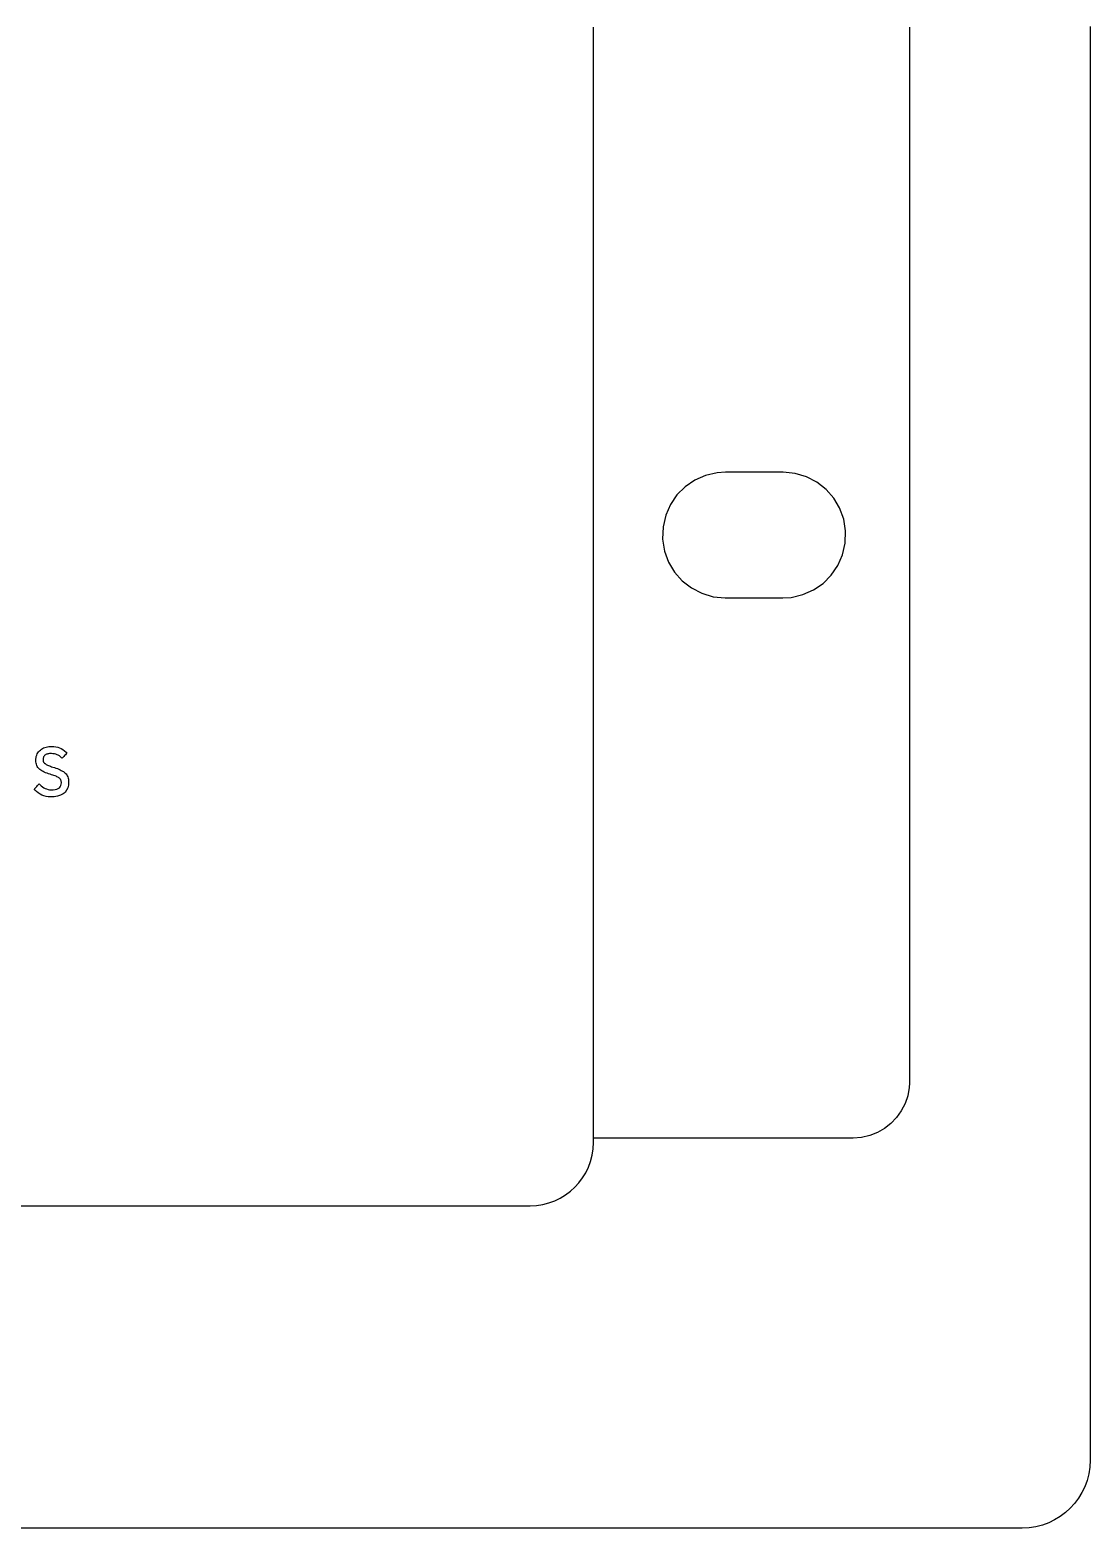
# Model space of a CAD drawing. Extents: x 1 to 47.7, y 0.2 to 33.4.
# Drawn here: x 19.652 to 22, y 9.35 to 12.667 of the extents above; entities that cross this region are included whole.
import ezdxf

# ---------------------------------------------------------------- set-up
doc = ezdxf.new("R2010")
doc.units = 0
doc.header["$MEASUREMENT"] = 0
for name, color, linetype in [('3_1__HORIZONTAL_RACK__H', 7, 'CONTINUOUS'), ('3_2__HORIZONTAL_PANEL__3', 7, 'CONTINUOUS'), ('6_0____DWG', 7, 'CONTINUOUS')]:
    doc.layers.add(name, color=color, linetype=linetype)

msp = doc.modelspace()

# ---------------------------------------------------------------- linework, layer by layer
at = {"layer": '3_1__HORIZONTAL_RACK__H'}
for points in [[(19.6236, 10.0636), (19.6766, 10.0636), (19.7284, 10.0636), (19.7792, 10.0636), (19.8288, 10.0636), (19.8773, 10.0636), (19.9246, 10.0636), (19.9708, 10.0636), (20.0158, 10.0636), (20.0596, 10.0636), (20.1022, 10.0636), (20.1436, 10.0636), (20.1837, 10.0636), (20.2227, 10.0636), (20.2603, 10.0636), (20.2967, 10.0636), (20.3319, 10.0636), (20.3657, 10.0636), (20.3983, 10.0636), (20.4295, 10.0636), (20.4594, 10.0636), (20.488, 10.0636), (20.5152, 10.0636), (20.541, 10.0636), (20.5655, 10.0636), (20.5886, 10.0636), (20.6103, 10.0636), (20.6306, 10.0636), (20.6494, 10.0636), (20.6668, 10.0636), (20.6828, 10.0636), (20.6973, 10.0636), (20.7103, 10.0636), (20.7219, 10.0636), (20.7319, 10.0636), (20.7404, 10.0636), (20.7475, 10.0636), (20.7529, 10.0636), (20.7569, 10.0636), (20.7592, 10.0636), (20.76, 10.0636), (20.76, 10.0636), (20.7743, 10.0643), (20.7882, 10.0664), (20.8016, 10.0699), (20.8145, 10.0746), (20.8267, 10.0805), (20.8383, 10.0875), (20.849, 10.0956), (20.859, 10.1046), (20.868, 10.1145), (20.8761, 10.1253), (20.8831, 10.1368), (20.889, 10.1491), (20.8937, 10.1619), (20.8972, 10.1754), (20.8993, 10.1893), (20.9, 10.2036), (20.9, 10.2045), (20.9, 10.2072), (20.9, 10.2116), (20.9, 10.2177), (20.9, 10.2256), (20.9, 10.2351), (20.9, 10.2463), (20.9, 10.2591), (20.9, 10.2734), (20.9, 10.2893), (20.9, 10.3068), (20.9, 10.3257), (20.9, 10.3461), (20.9, 10.3679), (20.9, 10.3912), (20.9, 10.4158), (20.9, 10.4418), (20.9, 10.4692), (20.9, 10.4978), (20.9, 10.5277), (20.9, 10.5588), (20.9, 10.5912), (20.9, 10.6248), (20.9, 10.6595), (20.9, 10.6953), (20.9, 10.7322), (20.9, 10.7703), (20.9, 10.8093), (20.9, 10.8494), (20.9, 10.8905), (20.9, 10.9325), (20.9, 10.9755), (20.9, 11.0193), (20.9, 11.0641), (20.9, 11.1097), (20.9, 11.1561), (20.9, 11.2033), (20.9, 11.2512), (20.9, 11.2999), (20.9, 11.3493), (20.9, 11.3994), (20.9, 11.4502), (20.9, 11.5015), (20.9, 11.5535), (20.9, 11.659), (20.9, 11.7666), (20.9, 11.876), (20.9, 11.987), (20.9, 12.0994), (20.9, 12.2129), (20.9, 12.3273), (20.9, 12.4423), (20.9, 12.6736)], [(21.6, 12.6736), (21.6, 12.3462), (21.6, 12.1843), (21.6, 12.0246), (21.6, 11.8677), (21.6, 11.7145), (21.6, 11.5656), (21.6, 11.4217), (21.6, 11.2836), (21.6, 11.152), (21.6, 11.0277), (21.6, 10.9684), (21.6, 10.9112), (21.6, 10.8562), (21.6, 10.8034), (21.6, 10.753), (21.6, 10.705), (21.6, 10.6596), (21.6, 10.6167), (21.6, 10.5766), (21.6, 10.5392), (21.6, 10.5048), (21.6, 10.4733), (21.6, 10.4449), (21.6, 10.4196), (21.6, 10.3976), (21.6, 10.379), (21.6, 10.3637), (21.6, 10.352), (21.6, 10.3439), (21.6, 10.3394), (21.6, 10.3354), (21.5994, 10.3258), (21.5961, 10.3073), (21.5902, 10.2899), (21.5819, 10.2738), (21.5715, 10.2591), (21.5591, 10.2461), (21.5449, 10.2349), (21.5292, 10.2259), (21.5122, 10.2192), (21.4941, 10.215), (21.475, 10.2136), (21.475, 10.2136), (21.4713, 10.2136), (21.4608, 10.2136), (21.4441, 10.2136), (21.422, 10.2136), (21.3951, 10.2136), (21.3642, 10.2136), (21.3299, 10.2136), (21.2931, 10.2136), (21.2144, 10.2136), (21.1339, 10.2136), (21.0572, 10.2136), (21.022, 10.2136), (20.9899, 10.2136), (20.9616, 10.2136), (20.9378, 10.2136), (20.9192, 10.2136), (20.9065, 10.2136), (20.9005, 10.2136), (20.9, 10.2145), (20.9, 10.2191), (20.9, 10.2277), (20.9, 10.2401), (20.9, 10.2561), (20.9, 10.2758), (20.9, 10.299), (20.9, 10.3256), (20.9, 10.3555), (20.9, 10.3887), (20.9, 10.425), (20.9, 10.4643), (20.9, 10.5066), (20.9, 10.5518), (20.9, 10.5996), (20.9, 10.6502), (20.9, 10.7033), (20.9, 10.7589), (20.9, 10.8169), (20.9, 10.8771), (20.9, 10.9395), (20.9, 11.0041), (20.9, 11.0706), (20.9, 11.2092), (20.9, 11.3547), (20.9, 11.5063), (20.9, 11.6631), (20.9, 11.8246), (20.9, 11.9898), (20.9, 12.1581), (20.9, 12.3287), (20.9, 12.6736)]]:
    msp.add_lwpolyline(points, dxfattribs=at)
msp.add_lwpolyline([(21.32, 11.6876), (21.3149, 11.6876), (21.3014, 11.6876), (21.2822, 11.6876), (21.2599, 11.6876), (21.2371, 11.6876), (21.2165, 11.6876), (21.2008, 11.6876), (21.1926, 11.6876), (21.1739, 11.6864), (21.1481, 11.6805), (21.1244, 11.67), (21.1032, 11.6555), (21.0851, 11.6374), (21.0706, 11.6162), (21.0601, 11.5925), (21.0542, 11.5667), (21.0533, 11.5394), (21.0576, 11.513), (21.0666, 11.4886), (21.0799, 11.4665), (21.0968, 11.4473), (21.117, 11.4315), (21.1399, 11.4197), (21.1651, 11.4122), (21.192, 11.4096), (21.1971, 11.4096), (21.2106, 11.4096), (21.2298, 11.4096), (21.2522, 11.4096), (21.275, 11.4096), (21.2955, 11.4096), (21.3112, 11.4096), (21.3194, 11.4096), (21.3381, 11.4107), (21.364, 11.4167), (21.3877, 11.4271), (21.4089, 11.4417), (21.4269, 11.4597), (21.4415, 11.4809), (21.452, 11.5046), (21.4579, 11.5304), (21.4587, 11.5577), (21.4545, 11.5841), (21.4454, 11.6086), (21.4322, 11.6307), (21.4153, 11.6498), (21.3951, 11.6656), (21.3721, 11.6775), (21.3469, 11.685)], close=True, dxfattribs=at)
at = {"layer": '3_2__HORIZONTAL_PANEL__3'}
msp.add_lwpolyline([(22, 12.675), (22, 12.3777), (22, 12.2298), (22, 12.0828), (22, 11.9369), (22, 11.7925), (22, 11.6498), (22, 11.5792), (22, 11.5092), (22, 11.4397), (22, 11.3709), (22, 11.3027), (22, 11.2352), (22, 11.1684), (22, 11.1024), (22, 11.0372), (22, 10.9728), (22, 10.9093), (22, 10.8467), (22, 10.785), (22, 10.7243), (22, 10.6647), (22, 10.6061), (22, 10.5486), (22, 10.4922), (22, 10.437), (22, 10.3829), (22, 10.3302), (22, 10.2786), (22, 10.2284), (22, 10.1796), (22, 10.1321), (22, 10.086), (22, 10.0414), (22, 9.9983), (22, 9.9567), (22, 9.9166), (22, 9.8782), (22, 9.8414), (22, 9.8063), (22, 9.7729), (22, 9.7412), (22, 9.7113), (22, 9.6832), (22, 9.657), (22, 9.6326), (22, 9.6212), (22, 9.6102), (22, 9.5997), (22, 9.5898), (22, 9.5803), (22, 9.5713), (22, 9.5628), (22, 9.5549), (22, 9.5475), (22, 9.5405), (22, 9.5342), (22, 9.5283), (22, 9.523), (22, 9.5182), (22, 9.514), (22, 9.5103), (22, 9.5072), (22, 9.5046), (22, 9.5026), (22, 9.5012), (22, 9.5003), (22, 9.5), (22, 9.5), (21.9992, 9.4847), (21.997, 9.4698), (21.9933, 9.4554), (21.9882, 9.4416), (21.9819, 9.4285), (21.9744, 9.4161), (21.9658, 9.4046), (21.9561, 9.3939), (21.9454, 9.3843), (21.9339, 9.3756), (21.9215, 9.3681), (21.9084, 9.3618), (21.8946, 9.3567), (21.8802, 9.353), (21.8654, 9.3508), (21.85, 9.35), (21.8491, 9.35), (21.8465, 9.35), (21.842, 9.35), (21.8359, 9.35), (21.828, 9.35), (21.8184, 9.35), (21.8071, 9.35), (21.7941, 9.35), (21.7794, 9.35), (21.7631, 9.35), (21.7451, 9.35), (21.7255, 9.35), (21.7043, 9.35), (21.6814, 9.35), (21.657, 9.35), (21.631, 9.35), (21.6035, 9.35), (21.5744, 9.35), (21.5437, 9.35), (21.5116, 9.35), (21.4779, 9.35), (21.4427, 9.35), (21.4061, 9.35), (21.368, 9.35), (21.3284, 9.35), (21.2874, 9.35), (21.245, 9.35), (21.2012, 9.35), (21.156, 9.35), (21.1094, 9.35), (21.0614, 9.35), (21.0121, 9.35), (20.9615, 9.35), (20.9095, 9.35), (20.8562, 9.35), (20.8016, 9.35), (20.7457, 9.35), (20.6886, 9.35), (20.6302, 9.35), (20.5706, 9.35), (20.5097, 9.35), (20.4476, 9.35), (20.3843, 9.35), (20.3199, 9.35), (20.2542, 9.35), (20.1875, 9.35), (20.1195, 9.35), (20.0505, 9.35), (19.9803, 9.35), (19.909, 9.35), (19.8366, 9.35), (19.7632, 9.35), (19.6887, 9.35), (19.6131, 9.35)], dxfattribs=at)
at = {"layer": '6_0____DWG'}
msp.add_lwpolyline([(19.7376, 11.0017), (19.7372, 10.9948), (19.7357, 10.9888), (19.7333, 10.9835), (19.7298, 10.979), (19.7252, 10.9754), (19.7197, 10.9725), (19.7131, 10.9705), (19.7056, 10.9692), (19.6977, 10.9688), (19.6925, 10.9692), (19.6876, 10.97), (19.6829, 10.9713), (19.6785, 10.973), (19.6743, 10.9751), (19.6704, 10.9776), (19.6667, 10.9806), (19.6633, 10.984), (19.6613, 10.9864), (19.662, 10.987), (19.6633, 10.9883), (19.665, 10.99), (19.6669, 10.9919), (19.6688, 10.9938), (19.6705, 10.9955), (19.6718, 10.9968), (19.6725, 10.9975), (19.6741, 10.996), (19.6768, 10.9934), (19.6797, 10.9912), (19.6827, 10.9893), (19.6857, 10.9877), (19.6889, 10.9865), (19.6922, 10.9855), (19.6956, 10.9849), (19.6991, 10.9847), (19.7036, 10.9848), (19.7078, 10.9853), (19.7115, 10.9862), (19.7146, 10.9875), (19.7171, 10.9893), (19.7191, 10.9914), (19.7206, 10.994), (19.7214, 10.9969), (19.7217, 11.0003), (19.7217, 11.0018), (19.7215, 11.0031), (19.7212, 11.0044), (19.7207, 11.0056), (19.7201, 11.0068), (19.7194, 11.0079), (19.7185, 11.0089), (19.7176, 11.0099), (19.7164, 11.0109), (19.7151, 11.0118), (19.7135, 11.0127), (19.7117, 11.0136), (19.7098, 11.0145), (19.7076, 11.0154), (19.7052, 11.0163), (19.7027, 11.0171), (19.6999, 11.018), (19.6967, 11.0189), (19.6932, 11.02), (19.6898, 11.0211), (19.6867, 11.0224), (19.6837, 11.0236), (19.681, 11.025), (19.6785, 11.0263), (19.6763, 11.0278), (19.6742, 11.0293), (19.6724, 11.0308), (19.6707, 11.0325), (19.6693, 11.0343), (19.668, 11.0364), (19.667, 11.0387), (19.6662, 11.0411), (19.6656, 11.0438), (19.6653, 11.0466), (19.6651, 11.0496), (19.6652, 11.0528), (19.6655, 11.0558), (19.6661, 11.0587), (19.667, 11.0615), (19.6681, 11.064), (19.6694, 11.0664), (19.6711, 11.0687), (19.6729, 11.0708), (19.6751, 11.0727), (19.6773, 11.0744), (19.6797, 11.0759), (19.6822, 11.0772), (19.6848, 11.0783), (19.6876, 11.0792), (19.6905, 11.0799), (19.6936, 11.0804), (19.6968, 11.0807), (19.7002, 11.0808), (19.7049, 11.0805), (19.7093, 11.0799), (19.7135, 11.0789), (19.7176, 11.0775), (19.7215, 11.0758), (19.7251, 11.0737), (19.7286, 11.0712), (19.7319, 11.0683), (19.7342, 11.066), (19.7336, 11.0654), (19.7323, 11.0641), (19.7307, 11.0624), (19.7288, 11.0605), (19.727, 11.0586), (19.7253, 11.0568), (19.7239, 11.0554), (19.7231, 11.0546), (19.722, 11.0556), (19.7197, 11.0577), (19.7173, 11.0595), (19.7147, 11.0611), (19.712, 11.0624), (19.7091, 11.0634), (19.7061, 11.0642), (19.7029, 11.0646), (19.6996, 11.0649), (19.6972, 11.0648), (19.6952, 11.0647), (19.6934, 11.0645), (19.6917, 11.0641), (19.6902, 11.0637), (19.6888, 11.0632), (19.6875, 11.0626), (19.6863, 11.0619), (19.6853, 11.0611), (19.6844, 11.0602), (19.6836, 11.0593), (19.6829, 11.0583), (19.6823, 11.0573), (19.6818, 11.0562), (19.6814, 11.055), (19.6812, 11.0538), (19.681, 11.0526), (19.681, 11.0513), (19.681, 11.0507), (19.681, 11.0501), (19.6811, 11.0495), (19.6812, 11.049), (19.6813, 11.0484), (19.6815, 11.0479), (19.6816, 11.0474), (19.6818, 11.0469), (19.6821, 11.0464), (19.6823, 11.0459), (19.6826, 11.0454), (19.683, 11.0449), (19.6834, 11.0444), (19.6838, 11.0439), (19.6843, 11.0434), (19.6848, 11.0429), (19.6854, 11.0425), (19.6863, 11.0418), (19.6876, 11.041), (19.6891, 11.0401), (19.6909, 11.0393), (19.6928, 11.0384), (19.695, 11.0375), (19.6974, 11.0366), (19.7, 11.0357), (19.7028, 11.0348), (19.7061, 11.0338), (19.7095, 11.0327), (19.7127, 11.0315), (19.7157, 11.0303), (19.7186, 11.029), (19.7213, 11.0277), (19.7238, 11.0262), (19.7261, 11.0248), (19.7282, 11.0232), (19.7302, 11.0216), (19.7319, 11.0197), (19.7334, 11.0177), (19.7347, 11.0155), (19.7357, 11.0131), (19.7365, 11.0105), (19.7371, 11.0078), (19.7375, 11.0048)], close=True, dxfattribs=at)

doc.saveas('drawing.dxf')
